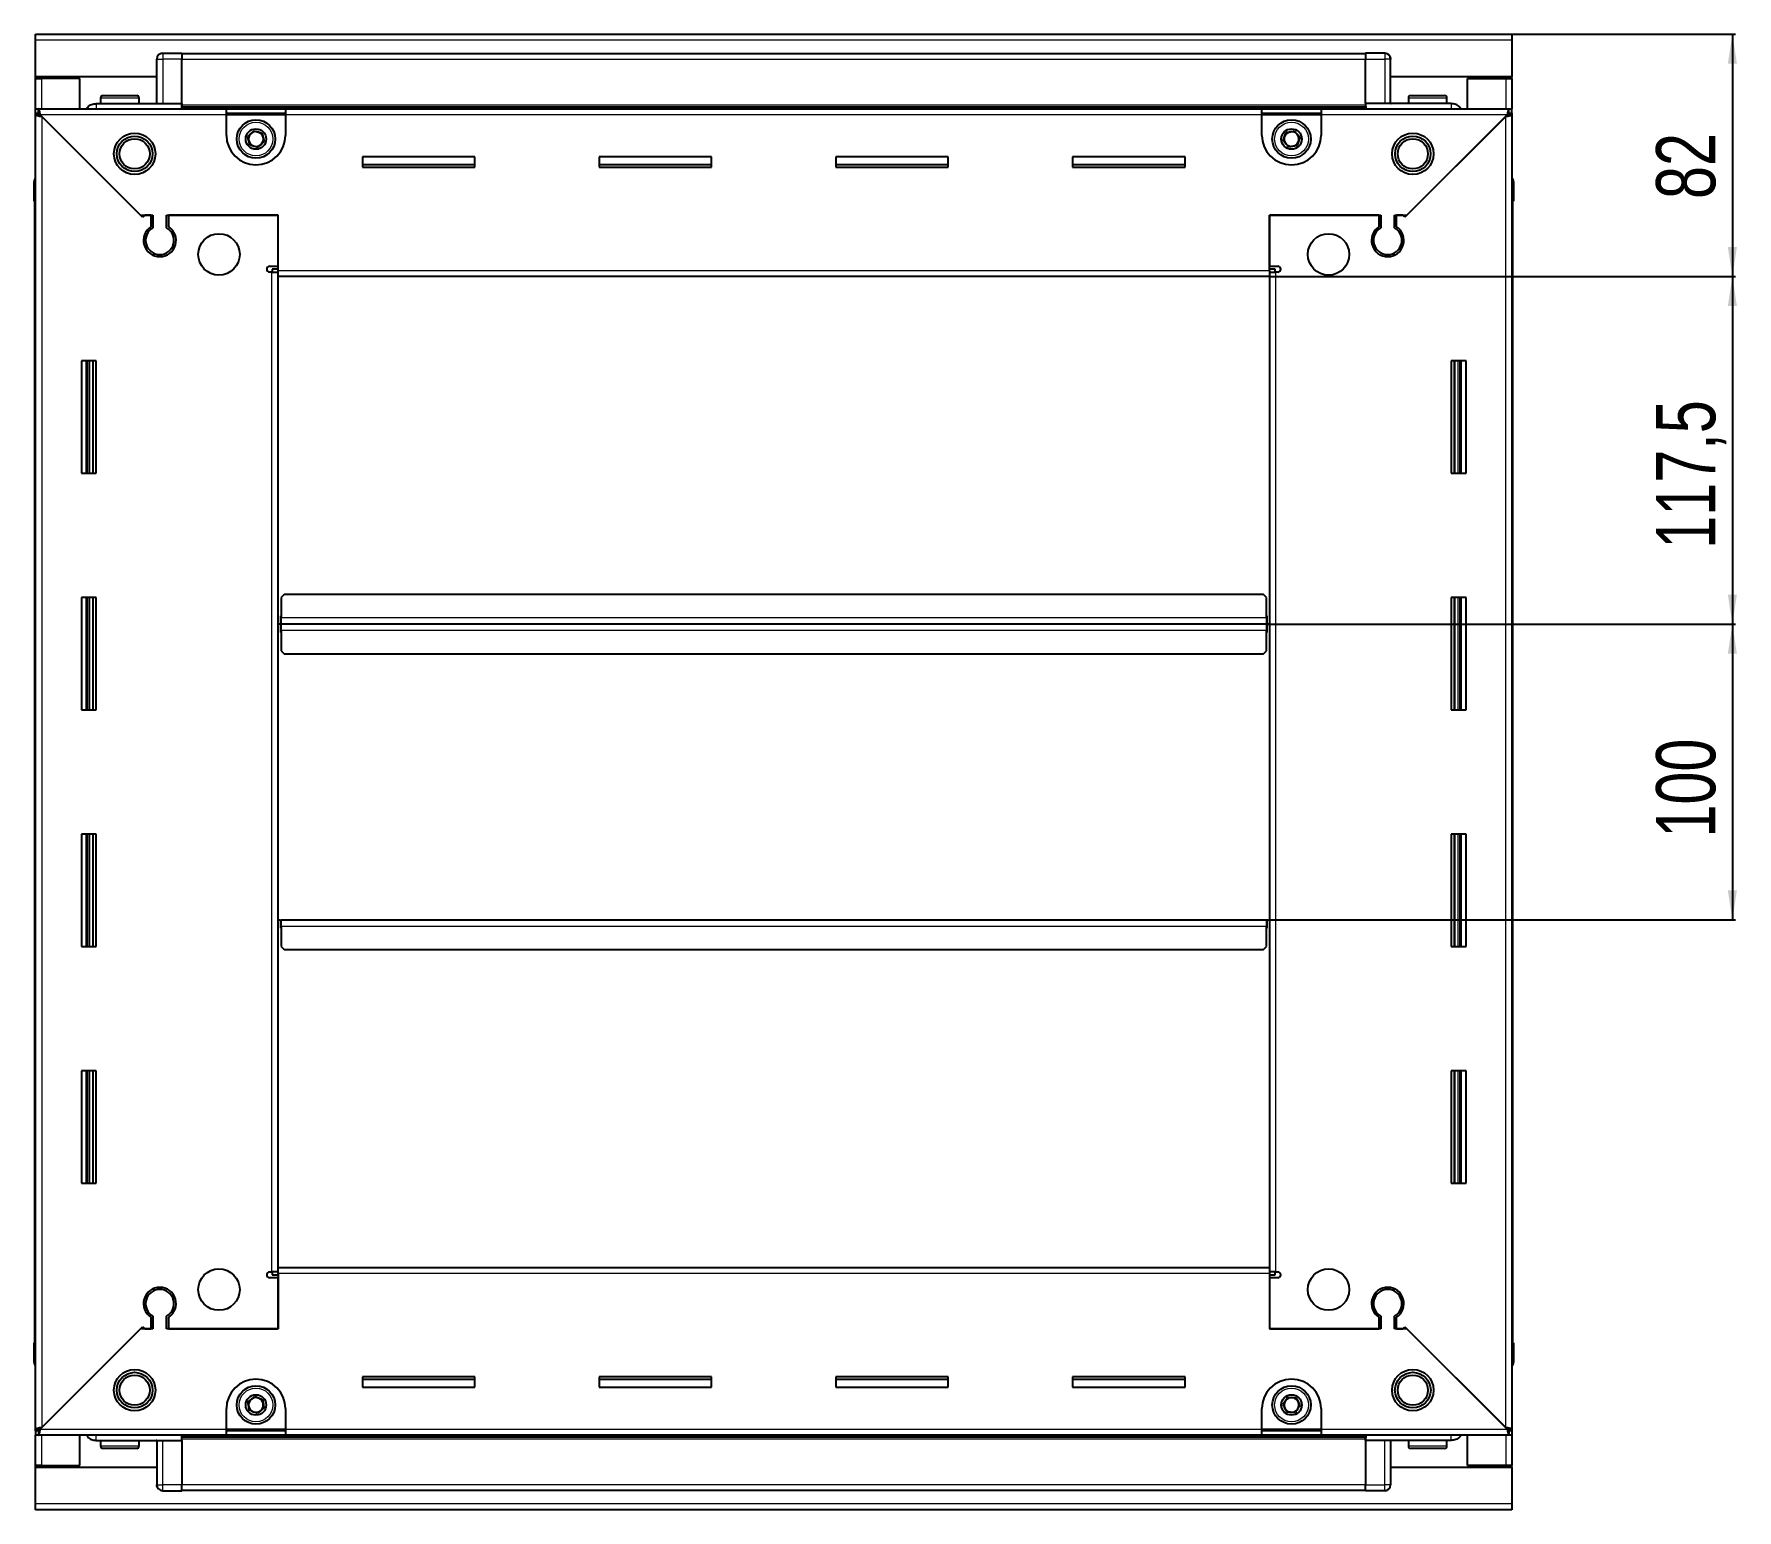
# Model space of a CAD drawing. Header units: millimetres. Extents: x 927 to 4541, y -1469 to 1535.
# Drawn here: x 3965 to 4541, y 899 to 1398 of the extents above; entities that cross this region are included whole.
import ezdxf

# ---------------------------------------------------------------- set-up
doc = ezdxf.new("R2010")
doc.units = ezdxf.units.MM
doc.layers.add('FORMAT', color=7, linetype='Continuous')
doc.styles.add('SLDTEXTSTYLE0', font='TXT', dxfattribs={"width": 0.75})
doc.dimstyles.new('SLDDIMSTYLE0', dxfattribs={"dimtxt": 20, "dimasz": 10, "dimexe": 0, "dimexo": 0.0625, "dimgap": 5, "dimtad": 2, "dimdec": 1, "dimrnd": 1e-09, "dimzin": 12, "dimdsep": 46, "dimtxsty": 'SLDTEXTSTYLE0', "dimsah": 1, "dimcen": 0.09, "dimadec": 0, "dimazin": 3, "dimtfac": 1, "dimtofl": 0, "dimtmove": 0, "dimatfit": 3, "dimfxl": 0, "dimfrac": 2, "dimtolj": 1, "dimtzin": 12, "dimarcsym": 0})

# ---------------------------------------------------------------- blocks, each defined once
blk = doc.blocks.new('_D_5')
at = {"layer": 'FORMAT'}
for p, q in [((4464.96, 1397.66), (4540.45, 1397.66)), ((4539.45, 1397.66), (4539.45, 1315.66)), ((4382.96, 1315.66), (4540.45, 1315.66))]:
    blk.add_line(p, q, dxfattribs=at)
for points in [[(4539.45, 1397.66), (4537.91, 1387.66), (4540.99, 1387.66)], [(4539.45, 1315.66), (4540.99, 1325.66), (4537.91, 1325.66)]]:
    blk.add_solid(points, dxfattribs=at)
at = {"layer": 'FORMAT', "insert": (4513.67, 1341.88), "char_height": 20, "attachment_point": 1, "rotation": 90, "style": 'SLDTEXTSTYLE0'}
blk.add_mtext('82', dxfattribs=at)
blk = doc.blocks.new('_D_6')
at = {"layer": 'FORMAT'}
for p, q in [((4382.96, 1315.66), (4540.45, 1315.66)), ((4539.45, 1315.66), (4539.45, 1198.16)), ((4381.96, 1198.16), (4540.45, 1198.16))]:
    blk.add_line(p, q, dxfattribs=at)
for points in [[(4539.45, 1315.66), (4537.91, 1305.66), (4540.99, 1305.66)], [(4539.45, 1198.16), (4540.99, 1208.16), (4537.91, 1208.16)]]:
    blk.add_solid(points, dxfattribs=at)
at = {"layer": 'FORMAT', "insert": (4513.67, 1223.66), "char_height": 20, "attachment_point": 1, "rotation": 90, "style": 'SLDTEXTSTYLE0'}
blk.add_mtext('117,5', dxfattribs=at)
blk = doc.blocks.new('_D_7')
at = {"layer": 'FORMAT'}
for p, q in [((4381.96, 1198.16), (4540.45, 1198.16)), ((4539.45, 1198.16), (4539.45, 1098.16)), ((4381.96, 1098.16), (4540.45, 1098.16))]:
    blk.add_line(p, q, dxfattribs=at)
for points in [[(4539.45, 1198.16), (4537.91, 1188.16), (4540.99, 1188.16)], [(4539.45, 1098.16), (4540.99, 1108.16), (4537.91, 1108.16)]]:
    blk.add_solid(points, dxfattribs=at)
at = {"layer": 'FORMAT', "insert": (4513.67, 1125.99), "char_height": 20, "attachment_point": 1, "rotation": 90, "style": 'SLDTEXTSTYLE0'}
blk.add_mtext('100', dxfattribs=at)

msp = doc.modelspace()

# ---------------------------------------------------------------- linework, layer by layer
at = {"color": 7, "linetype": 'Continuous', "lineweight": 25}
for p, q in [((3965.95, 1395.56), (3965.95, 1397.66)), ((3965.95, 1397.66), (4464.95, 1397.66)), ((3965.95, 1383.16), (3965.95, 1395.56)), ((4464.95, 1397.66), (4464.95, 1395.56)), ((4464.95, 1395.56), (4464.95, 1383.16)), ((4006.95, 1374.16), (4006.95, 1389.16)), ((4007.63, 1390.66), (4007.63, 1390.66)), ((4008.95, 1391.16), (4015.45, 1391.16)), ((4008.95, 1391.16), (4015.45, 1391.16)), ((4015.45, 1391.16), (4015.45, 1391.16)), ((4015.45, 1391.16), (4015.45, 1391.16)), ((4015.45, 1391.16), (4015.45, 1389.16)), ((4415.45, 1391.01), (4015.45, 1391.01)), ((4015.45, 1374.16), (4015.45, 1389.16)), ((4415.45, 1391.16), (4415.45, 1391.16)), ((4421.95, 1391.16), (4415.45, 1391.16)), ((4421.95, 1391.16), (4415.45, 1391.16)), ((4415.45, 1391.16), (4415.45, 1389.16)), ((4415.45, 1374.16), (4415.45, 1389.16)), ((4423.95, 1389.16), (4423.95, 1389.16)), ((4423.95, 1374.16), (4423.95, 1389.16)), ((4006.95, 1383.16), (3965.95, 1383.16)), ((3965.95, 1382.66), (3965.95, 1383.16)), ((3965.95, 1372.41), (3965.95, 1382.66)), ((3965.95, 1382.66), (3968.05, 1382.66)), ((3967.45, 1382.66), (3967.45, 1383.16)), ((3980.95, 1382.66), (3968.05, 1382.66)), ((3980.95, 1372.41), (3980.95, 1382.66)), ((4464.95, 1383.16), (4423.95, 1383.16)), ((4449.95, 1372.41), (4449.95, 1382.66)), ((4449.95, 1382.66), (4462.85, 1382.66)), ((4462.85, 1382.66), (4464.95, 1382.66)), ((4463.45, 1382.66), (4463.45, 1383.16)), ((4464.95, 1382.66), (4464.95, 1383.16)), ((4464.95, 1382.66), (4464.95, 1372.41)), ((3987.95, 1376.06), (3987.95, 1374.16)), ((3988.75, 1376.86), (4000.15, 1376.86)), ((4000.95, 1374.16), (4000.95, 1376.06)), ((4429.95, 1376.06), (4429.95, 1374.16)), ((4430.75, 1376.86), (4442.15, 1376.86)), ((4442.95, 1374.16), (4442.95, 1376.06)), ((3965.95, 1370.91), (3965.95, 1372.41)), ((3965.95, 1372.41), (3966.95, 1372.41)), ((3965.95, 1370.41), (3965.95, 1370.91)), ((3965.95, 1370.91), (3966.95, 1370.91)), ((3965.95, 925.91), (3965.95, 1370.41)), ((3967.45, 1370.41), (3965.95, 1370.41)), ((3966.95, 1370.91), (3966.95, 1372.41)), ((3966.95, 1372.41), (4030.45, 1372.41)), ((3967.55, 1370.31), (4001.45, 1336.41)), ((4002.15, 1335.71), (3968.05, 1369.81)), ((3986.45, 1374.16), (4015.45, 1374.16)), ((4015.38, 1372.41), (4015.45, 1374.13)), ((4015.45, 1374.16), (4015.45, 1373.66)), ((4015.45, 1373.01), (4415.45, 1373.01)), ((4030.45, 1370.31), (4030.45, 1372.41)), ((4030.45, 1372.41), (4050.45, 1372.41)), ((4030.45, 1370.91), (4050.45, 1370.91)), ((4030.45, 1363.41), (4030.45, 1370.31)), ((4050.45, 1372.41), (4380.45, 1372.41)), ((4050.45, 1372.41), (4050.45, 1370.31)), ((4050.45, 1370.31), (4050.45, 1363.41)), ((4380.45, 1370.31), (4380.45, 1372.41)), ((4380.45, 1372.41), (4400.45, 1372.41)), ((4380.45, 1370.91), (4400.45, 1370.91)), ((4380.45, 1363.41), (4380.45, 1370.31)), ((4400.45, 1372.41), (4463.95, 1372.41)), ((4400.45, 1372.41), (4400.45, 1370.31)), ((4400.45, 1370.31), (4400.45, 1363.41)), ((4415.45, 1374.16), (4415.45, 1373.66)), ((4444.45, 1374.16), (4415.45, 1374.16)), ((4415.45, 1374.13), (4415.53, 1372.41)), ((4462.85, 1369.81), (4428.75, 1335.71)), ((4429.45, 1336.41), (4463.35, 1370.31)), ((4463.45, 1370.41), (4464.95, 1370.41)), ((4463.95, 1370.91), (4463.95, 1372.41)), ((4463.95, 1372.41), (4464.95, 1372.41)), ((4463.95, 1370.91), (4464.95, 1370.91)), ((4464.95, 1370.91), (4464.95, 1372.41)), ((4464.95, 1370.91), (4464.95, 1370.41)), ((4464.95, 1370.41), (4464.95, 925.91)), ((4114.45, 1356.16), (4076.45, 1356.16)), ((4076.45, 1356.16), (4076.45, 1352.66)), ((4114.45, 1353.41), (4076.45, 1353.41)), ((4076.45, 1352.66), (4114.45, 1352.66)), ((4114.45, 1352.66), (4114.45, 1356.16)), ((4194.45, 1356.16), (4156.45, 1356.16)), ((4156.45, 1356.16), (4156.45, 1352.66)), ((4194.45, 1353.41), (4156.45, 1353.41)), ((4156.45, 1352.66), (4194.45, 1352.66)), ((4194.45, 1352.66), (4194.45, 1356.16)), ((4274.45, 1356.16), (4236.45, 1356.16)), ((4236.45, 1356.16), (4236.45, 1352.66)), ((4274.45, 1353.41), (4236.45, 1353.41)), ((4236.45, 1352.66), (4274.45, 1352.66)), ((4274.45, 1352.66), (4274.45, 1356.16)), ((4354.45, 1356.16), (4316.45, 1356.16)), ((4316.45, 1356.16), (4316.45, 1352.66)), ((4354.45, 1353.41), (4316.45, 1353.41)), ((4316.45, 1352.66), (4354.45, 1352.66)), ((4354.45, 1352.66), (4354.45, 1356.16)), ((3965.45, 1347.66), (3965.45, 1341.16)), ((3965.45, 1341.16), (3965.45, 1347.66)), ((4464.95, 1348.98), (4464.95, 1348.98)), ((4465.45, 1347.66), (4465.45, 1341.16)), ((4465.45, 1341.16), (4465.45, 1347.66)), ((3965.45, 1341.16), (3965.45, 1341.16)), ((3965.95, 1341.16), (3965.45, 1341.16)), ((3965.6, 1341.16), (3965.6, 955.16)), ((4464.95, 1341.16), (4465.45, 1341.16)), ((4465.3, 955.16), (4465.3, 1341.16)), ((4465.45, 1341.16), (4465.45, 1341.16)), ((4465.45, 1341.16), (4465.45, 1341.16)), ((4001.45, 1336.41), (4005.65, 1336.41)), ((4002.85, 1336.41), (4002.15, 1335.71)), ((4004.95, 1336.41), (4002.85, 1336.41)), ((4004.95, 1336.41), (4004.95, 1332.52)), ((4005.65, 1336.41), (4005.65, 1332.12)), ((4010.25, 1336.41), (4047.95, 1336.41)), ((4010.25, 1332.12), (4010.25, 1336.41)), ((4010.95, 1332.52), (4010.95, 1336.41)), ((4047.95, 1336.41), (4010.95, 1336.41)), ((4047.95, 1317.76), (4047.95, 1336.41)), ((4047.95, 1319.16), (4047.95, 1336.41)), ((4382.95, 1336.41), (4420.65, 1336.41)), ((4382.95, 1317.76), (4382.95, 1336.41)), ((4382.95, 1336.41), (4382.95, 1319.16)), ((4419.95, 1336.41), (4382.95, 1336.41)), ((4419.95, 1336.41), (4419.95, 1332.52)), ((4420.65, 1336.41), (4420.65, 1332.12)), ((4425.25, 1336.41), (4429.45, 1336.41)), ((4425.25, 1332.12), (4425.25, 1336.41)), ((4428.05, 1336.41), (4425.95, 1336.41)), ((4425.95, 1332.52), (4425.95, 1336.41)), ((4428.75, 1335.71), (4428.05, 1336.41)), ((4005.95, 1323.55), (4005.95, 1322.79)), ((4045.1, 1319.16), (4047.95, 1319.16)), ((4047.95, 1318.16), (4045.95, 1318.16)), ((4045.95, 1318.16), (4045.95, 1317.16)), ((4382.95, 1319.16), (4385.8, 1319.16)), ((4384.95, 1318.16), (4382.95, 1318.16)), ((4384.95, 1317.16), (4384.95, 1318.16)), ((4424.95, 1323.55), (4424.95, 1322.79)), ((4045.85, 1317.16), (4045.1, 1317.16)), ((4045.85, 1317.16), (4047.95, 1317.16)), ((4047.95, 1315.66), (4047.95, 1317.76)), ((4382.95, 1315.66), (4047.95, 1315.66)), ((4047.95, 980.66), (4047.95, 1315.66)), ((4382.95, 1317.76), (4382.95, 1315.66)), ((4382.95, 1317.16), (4385.05, 1317.16)), ((4382.95, 1315.66), (4382.95, 980.66)), ((4385.8, 1317.16), (4385.05, 1317.16)), ((3986.45, 1287.16), (3981.45, 1287.16)), ((3981.45, 1287.16), (3981.45, 1249.16)), ((3983.6, 1249.16), (3983.6, 1287.16)), ((3985.39, 1249.16), (3985.39, 1287.16)), ((3985.43, 1249.16), (3985.43, 1287.16)), ((3986.45, 1249.16), (3986.45, 1287.16)), ((4444.45, 1287.16), (4444.45, 1249.16)), ((4449.45, 1287.16), (4444.45, 1287.16)), ((4445.47, 1287.16), (4445.47, 1249.16)), ((4445.51, 1287.16), (4445.51, 1249.16)), ((4447.3, 1287.16), (4447.3, 1249.16)), ((4449.45, 1249.16), (4449.45, 1287.16)), ((3981.45, 1249.16), (3986.45, 1249.16)), ((4444.45, 1249.16), (4449.45, 1249.16)), ((3986.45, 1207.16), (3981.45, 1207.16)), ((3981.45, 1207.16), (3981.45, 1169.16)), ((3983.6, 1169.16), (3983.6, 1207.16)), ((3985.39, 1169.16), (3985.39, 1207.16)), ((3985.43, 1169.16), (3985.43, 1207.16)), ((3986.45, 1169.16), (3986.45, 1207.16)), ((4049.95, 1208.16), (4048.95, 1207.16)), ((4048.95, 1207.16), (4048.95, 1200.26)), ((4380.95, 1208.16), (4049.95, 1208.16)), ((4381.95, 1207.16), (4380.95, 1208.16)), ((4381.95, 1200.26), (4381.95, 1207.16)), ((4444.45, 1207.16), (4444.45, 1169.16)), ((4449.45, 1207.16), (4444.45, 1207.16)), ((4445.47, 1207.16), (4445.47, 1169.16)), ((4445.51, 1207.16), (4445.51, 1169.16)), ((4447.3, 1207.16), (4447.3, 1169.16)), ((4449.45, 1169.16), (4449.45, 1207.16)), ((4048.7, 1198.16), (4047.95, 1198.16)), ((4048.95, 1201.01), (4048.7, 1201.01)), ((4048.7, 1201.01), (4048.7, 1198.16)), ((4048.7, 1198.16), (4048.7, 1195.31)), ((4048.95, 1198.16), (4048.95, 1200.26)), ((4048.95, 1196.06), (4048.95, 1198.16)), ((4381.95, 1198.16), (4048.95, 1198.16)), ((4382.2, 1201.01), (4381.95, 1201.01)), ((4381.95, 1200.26), (4381.95, 1198.16)), ((4381.95, 1198.16), (4381.95, 1196.06)), ((4382.2, 1198.16), (4382.2, 1201.01)), ((4382.2, 1195.31), (4382.2, 1198.16)), ((4382.95, 1198.16), (4382.2, 1198.16)), ((4048.7, 1195.31), (4048.95, 1195.31)), ((4048.95, 1196.06), (4048.95, 1189.16)), ((4381.95, 1189.16), (4381.95, 1196.06)), ((4381.95, 1195.31), (4382.2, 1195.31)), ((4048.95, 1189.16), (4049.95, 1188.16)), ((4049.95, 1188.16), (4380.95, 1188.16)), ((4380.95, 1188.16), (4381.95, 1189.16)), ((3981.45, 1169.16), (3986.45, 1169.16)), ((4444.45, 1169.16), (4449.45, 1169.16)), ((3986.45, 1127.16), (3981.45, 1127.16)), ((3981.45, 1127.16), (3981.45, 1089.16)), ((3983.6, 1089.16), (3983.6, 1127.16)), ((3985.39, 1089.16), (3985.39, 1127.16)), ((3985.43, 1089.16), (3985.43, 1127.16)), ((3986.45, 1089.16), (3986.45, 1127.16)), ((4444.45, 1127.16), (4444.45, 1089.16)), ((4449.45, 1127.16), (4444.45, 1127.16)), ((4445.47, 1127.16), (4445.47, 1089.16)), ((4445.51, 1127.16), (4445.51, 1089.16)), ((4447.3, 1127.16), (4447.3, 1089.16)), ((4449.45, 1089.16), (4449.45, 1127.16)), ((4047.95, 1098.16), (4048.7, 1098.16)), ((4048.7, 1098.16), (4048.7, 1095.31)), ((4048.7, 1095.31), (4048.95, 1095.31)), ((4048.95, 1096.06), (4048.95, 1098.16)), ((4048.95, 1098.16), (4381.95, 1098.16)), ((4048.95, 1096.06), (4048.95, 1089.16)), ((4381.95, 1098.16), (4381.95, 1096.06)), ((4381.95, 1089.16), (4381.95, 1096.06)), ((4381.95, 1095.31), (4382.2, 1095.31)), ((4382.2, 1095.31), (4382.2, 1098.16)), ((4382.2, 1098.16), (4382.95, 1098.16)), ((3981.45, 1089.16), (3986.45, 1089.16)), ((4048.95, 1089.16), (4049.95, 1088.16)), ((4049.95, 1088.16), (4380.95, 1088.16)), ((4380.95, 1088.16), (4381.95, 1089.16)), ((4444.45, 1089.16), (4449.45, 1089.16)), ((3986.45, 1047.16), (3981.45, 1047.16)), ((3981.45, 1047.16), (3981.45, 1009.16)), ((3983.6, 1009.16), (3983.6, 1047.16)), ((3985.39, 1009.16), (3985.39, 1047.16)), ((3985.43, 1009.16), (3985.43, 1047.16)), ((3986.45, 1009.16), (3986.45, 1047.16)), ((4444.45, 1047.16), (4444.45, 1009.16)), ((4449.45, 1047.16), (4444.45, 1047.16)), ((4445.47, 1047.16), (4445.47, 1009.16)), ((4445.51, 1047.16), (4445.51, 1009.16)), ((4447.3, 1047.16), (4447.3, 1009.16)), ((4449.45, 1009.16), (4449.45, 1047.16)), ((3981.45, 1009.16), (3986.45, 1009.16)), ((4444.45, 1009.16), (4449.45, 1009.16)), ((4045.1, 979.16), (4045.85, 979.16)), ((4047.95, 979.16), (4045.85, 979.16)), ((4045.95, 979.16), (4045.95, 978.16)), ((4047.95, 978.56), (4047.95, 980.66)), ((4047.95, 980.66), (4382.95, 980.66)), ((4047.95, 978.56), (4047.95, 959.91)), ((4382.95, 980.66), (4382.95, 978.56)), ((4385.05, 979.16), (4382.95, 979.16)), ((4382.95, 978.56), (4382.95, 959.91)), ((4384.95, 978.16), (4384.95, 979.16)), ((4385.05, 979.16), (4385.8, 979.16)), ((4005.95, 973.53), (4005.95, 972.77)), ((4047.95, 977.16), (4045.1, 977.16)), ((4045.95, 978.16), (4047.95, 978.16)), ((4047.95, 959.91), (4047.95, 977.16)), ((4382.95, 978.16), (4384.95, 978.16)), ((4382.95, 977.16), (4382.95, 959.91)), ((4385.8, 977.16), (4382.95, 977.16)), ((4424.95, 973.53), (4424.95, 972.77)), ((4004.95, 963.8), (4004.95, 959.91)), ((4005.65, 964.2), (4005.65, 959.91)), ((4010.25, 959.91), (4010.25, 964.2)), ((4010.95, 959.91), (4010.95, 963.8)), ((4419.95, 963.8), (4419.95, 959.91)), ((4420.65, 964.2), (4420.65, 959.91)), ((4425.25, 959.91), (4425.25, 964.2)), ((4425.95, 959.91), (4425.95, 963.8)), ((4001.45, 959.91), (3967.55, 926.01)), ((3968.05, 926.51), (4002.15, 960.61)), ((4005.65, 959.91), (4001.45, 959.91)), ((4002.15, 960.61), (4002.85, 959.91)), ((4002.85, 959.91), (4004.95, 959.91)), ((4047.95, 959.91), (4010.25, 959.91)), ((4010.95, 959.91), (4047.95, 959.91)), ((4420.65, 959.91), (4382.95, 959.91)), ((4382.95, 959.91), (4419.95, 959.91)), ((4429.45, 959.91), (4425.25, 959.91)), ((4425.95, 959.91), (4428.05, 959.91)), ((4428.05, 959.91), (4428.75, 960.61)), ((4428.75, 960.61), (4462.85, 926.51)), ((4463.35, 926.01), (4429.45, 959.91)), ((3965.45, 948.66), (3965.45, 955.16)), ((3965.45, 955.16), (3965.45, 955.16)), ((3965.45, 955.16), (3965.45, 955.16)), ((3965.45, 955.16), (3965.45, 948.66)), ((3965.95, 955.16), (3965.45, 955.16)), ((4464.95, 955.16), (4465.45, 955.16)), ((4465.45, 955.16), (4465.45, 955.16)), ((4465.45, 948.66), (4465.45, 955.16)), ((4465.45, 955.16), (4465.45, 948.66)), ((3965.95, 947.34), (3965.95, 947.34)), ((4114.45, 943.66), (4076.45, 943.66)), ((4076.45, 943.66), (4076.45, 940.16)), ((4076.45, 942.91), (4114.45, 942.91)), ((4076.45, 940.16), (4114.45, 940.16)), ((4114.45, 940.16), (4114.45, 943.66)), ((4194.45, 943.66), (4156.45, 943.66)), ((4156.45, 943.66), (4156.45, 940.16)), ((4156.45, 942.91), (4194.45, 942.91)), ((4156.45, 940.16), (4194.45, 940.16)), ((4194.45, 940.16), (4194.45, 943.66)), ((4274.45, 943.66), (4236.45, 943.66)), ((4236.45, 943.66), (4236.45, 940.16)), ((4236.45, 942.91), (4274.45, 942.91)), ((4236.45, 940.16), (4274.45, 940.16)), ((4274.45, 940.16), (4274.45, 943.66)), ((4354.45, 943.66), (4316.45, 943.66)), ((4316.45, 943.66), (4316.45, 940.16)), ((4316.45, 942.91), (4354.45, 942.91)), ((4316.45, 940.16), (4354.45, 940.16)), ((4354.45, 940.16), (4354.45, 943.66)), ((4030.45, 926.01), (4030.45, 932.91)), ((4050.45, 932.91), (4050.45, 926.01)), ((4380.45, 926.01), (4380.45, 932.91)), ((4400.45, 932.91), (4400.45, 926.01)), ((3965.95, 925.41), (3965.95, 925.91)), ((3967.45, 925.91), (3965.95, 925.91)), ((3965.95, 925.41), (3965.95, 923.91)), ((3966.95, 925.41), (3965.95, 925.41)), ((3965.95, 913.66), (3965.95, 923.91)), ((3966.95, 923.91), (3965.95, 923.91)), ((3966.95, 925.41), (3966.95, 923.91)), ((4030.45, 923.91), (3966.95, 923.91)), ((3980.95, 913.66), (3980.95, 923.91)), ((3986.45, 922.16), (4015.45, 922.16)), ((3987.95, 922.16), (3987.95, 920.26)), ((4000.95, 920.26), (4000.95, 922.16)), ((4006.95, 922.16), (4006.95, 907.16)), ((4015.45, 922.19), (4015.38, 923.91)), ((4415.45, 923.31), (4015.45, 923.31)), ((4015.45, 922.16), (4015.45, 922.66)), ((4015.45, 922.16), (4015.45, 907.16)), ((4030.45, 923.91), (4030.45, 926.01)), ((4050.45, 925.41), (4030.45, 925.41)), ((4050.45, 923.91), (4030.45, 923.91)), ((4050.45, 926.01), (4050.45, 923.91)), ((4380.45, 923.91), (4050.45, 923.91)), ((4380.45, 923.91), (4380.45, 926.01)), ((4400.45, 925.41), (4380.45, 925.41)), ((4400.45, 923.91), (4380.45, 923.91)), ((4400.45, 926.01), (4400.45, 923.91)), ((4463.95, 923.91), (4400.45, 923.91)), ((4415.53, 923.91), (4415.45, 922.19)), ((4415.45, 922.16), (4415.45, 922.66)), ((4444.45, 922.16), (4415.45, 922.16)), ((4415.45, 922.16), (4415.45, 907.16)), ((4423.95, 922.16), (4423.95, 907.16)), ((4429.95, 922.16), (4429.95, 920.26)), ((4442.95, 920.26), (4442.95, 922.16)), ((4449.95, 913.66), (4449.95, 923.91)), ((4463.45, 925.91), (4464.95, 925.91)), ((4463.95, 925.41), (4463.95, 923.91)), ((4464.95, 925.41), (4463.95, 925.41)), ((4464.95, 923.91), (4463.95, 923.91)), ((4464.95, 925.91), (4464.95, 925.41)), ((4464.95, 925.41), (4464.95, 923.91)), ((4464.95, 923.91), (4464.95, 913.66)), ((3992.53, 919.46), (3988.75, 919.46)), ((4000.15, 919.46), (3992.53, 919.46)), ((4437.74, 919.46), (4430.75, 919.46)), ((4442.15, 919.46), (4437.74, 919.46)), ((3968.05, 913.66), (3965.95, 913.66)), ((3965.95, 913.16), (3965.95, 913.66)), ((3965.95, 900.76), (3965.95, 913.16)), ((3965.95, 913.16), (4006.95, 913.16)), ((3967.45, 913.16), (3967.45, 913.66)), ((3968.05, 913.66), (3980.95, 913.66)), ((4423.95, 913.16), (4464.95, 913.16)), ((4462.85, 913.66), (4449.95, 913.66)), ((4464.95, 913.66), (4462.85, 913.66)), ((4463.45, 913.16), (4463.45, 913.66)), ((4464.95, 913.16), (4464.95, 913.66)), ((4464.95, 913.16), (4464.95, 900.76)), ((4006.95, 907.16), (4006.95, 907.16)), ((4008.95, 905.16), (4015.45, 905.16)), ((4008.95, 905.16), (4015.45, 905.16)), ((4015.45, 905.16), (4015.45, 907.16)), ((4015.45, 905.31), (4415.45, 905.31)), ((4015.45, 905.16), (4015.45, 905.16)), ((4415.45, 905.16), (4415.45, 907.16)), ((4421.95, 905.16), (4415.45, 905.16)), ((4415.45, 905.16), (4415.45, 905.16)), ((4415.45, 905.16), (4415.45, 905.16)), ((4421.95, 905.16), (4415.45, 905.16)), ((4423.27, 905.66), (4423.28, 905.66)), ((3965.95, 898.66), (3965.95, 900.76)), ((4464.95, 898.66), (3965.95, 898.66)), ((4464.95, 900.76), (4464.95, 898.66))]:
    msp.add_line(p, q, dxfattribs=at)
at = {"color": 8, "linetype": 'Continuous', "lineweight": 18}
for p, q in [((4464.95, 1395.56), (3965.95, 1395.56)), ((4006.95, 1389.16), (4008.95, 1389.16)), ((4008.95, 1391.16), (4008.95, 1389.16)), ((4008.95, 1389.16), (4008.95, 1374.16)), ((4015.45, 1389.16), (4008.95, 1389.16)), ((4415.45, 1389.01), (4015.45, 1389.01)), ((4415.45, 1389.16), (4421.95, 1389.16)), ((4421.95, 1391.16), (4421.95, 1389.16)), ((4421.95, 1389.16), (4421.95, 1374.16)), ((4423.95, 1389.16), (4421.95, 1389.16)), ((3968.05, 1382.66), (3968.05, 1383.16)), ((3968.05, 1372.41), (3968.05, 1382.66)), ((4462.85, 1383.16), (4462.85, 1382.66)), ((4462.85, 1382.66), (4462.85, 1372.41)), ((3987.95, 1376.06), (4000.95, 1376.06)), ((4429.95, 1376.06), (4442.95, 1376.06)), ((4030.45, 1370.31), (3967.55, 1370.31)), ((3968.05, 1369.81), (3968.05, 926.51)), ((4415.45, 1373.66), (4015.45, 1373.66)), ((4415.45, 1372.42), (4015.45, 1372.42)), ((4030.45, 1370.31), (4050.45, 1370.31)), ((4380.45, 1370.31), (4050.45, 1370.31)), ((4380.45, 1370.31), (4400.45, 1370.31)), ((4463.35, 1370.31), (4400.45, 1370.31)), ((4462.85, 926.51), (4462.85, 1369.81)), ((3965.95, 1347.66), (3965.45, 1347.66)), ((4464.95, 1347.66), (4465.45, 1347.66)), ((4045.85, 979.16), (4045.85, 1317.16)), ((4047.95, 1317.76), (4382.95, 1317.76)), ((4385.05, 1317.16), (4385.05, 979.16)), ((3982.95, 1287.16), (3982.95, 1249.16)), ((3984.19, 1287.16), (3984.19, 1249.16)), ((4446.72, 1249.16), (4446.72, 1287.16)), ((4447.95, 1249.16), (4447.95, 1287.16)), ((3982.95, 1207.16), (3982.95, 1169.16)), ((3984.19, 1207.16), (3984.19, 1169.16)), ((4446.72, 1169.16), (4446.72, 1207.16)), ((4447.95, 1169.16), (4447.95, 1207.16)), ((4381.95, 1200.26), (4048.95, 1200.26)), ((4048.95, 1196.06), (4381.95, 1196.06)), ((3982.95, 1127.16), (3982.95, 1089.16)), ((3984.19, 1127.16), (3984.19, 1089.16)), ((4446.72, 1089.16), (4446.72, 1127.16)), ((4447.95, 1089.16), (4447.95, 1127.16)), ((4048.95, 1096.06), (4381.95, 1096.06)), ((3982.95, 1047.16), (3982.95, 1009.16)), ((3984.19, 1047.16), (3984.19, 1009.16)), ((4446.72, 1009.16), (4446.72, 1047.16)), ((4447.95, 1009.16), (4447.95, 1047.16)), ((4382.95, 978.56), (4047.95, 978.56)), ((3965.95, 948.66), (3965.45, 948.66)), ((4464.95, 948.66), (4465.45, 948.66)), ((3967.55, 926.01), (4030.45, 926.01)), ((3968.05, 913.66), (3968.05, 923.91)), ((4008.95, 907.16), (4008.95, 922.16)), ((4015.45, 923.89), (4415.45, 923.89)), ((4015.45, 922.66), (4415.45, 922.66)), ((4050.45, 926.01), (4030.45, 926.01)), ((4050.45, 926.01), (4380.45, 926.01)), ((4400.45, 926.01), (4380.45, 926.01)), ((4400.45, 926.01), (4463.35, 926.01)), ((4421.95, 907.16), (4421.95, 922.16)), ((4462.85, 923.91), (4462.85, 913.66)), ((3992.26, 920.26), (3987.95, 920.26)), ((4000.95, 920.26), (3992.26, 920.26)), ((4437.93, 920.26), (4429.95, 920.26)), ((4442.95, 920.26), (4437.93, 920.26)), ((3968.05, 913.16), (3968.05, 913.66)), ((4462.85, 913.66), (4462.85, 913.16)), ((4006.95, 907.16), (4008.95, 907.16)), ((4015.45, 907.16), (4008.95, 907.16)), ((4008.95, 905.16), (4008.95, 907.16)), ((4015.45, 907.31), (4415.45, 907.31)), ((4415.45, 907.16), (4421.95, 907.16)), ((4423.95, 907.16), (4421.95, 907.16)), ((4421.95, 905.16), (4421.95, 907.16)), ((4464.95, 900.76), (3965.95, 900.76))]:
    msp.add_line(p, q, dxfattribs=at)
at = {"color": 7, "linetype": 'Continuous', "lineweight": 25, "flags": 128}
for points in [[(4423.81, 1389.91), (4423.91, 1389.55), (4423.95, 1389.16)], [(4007.1, 906.41), (4006.99, 906.77), (4006.95, 907.16)]]:
    msp.add_lwpolyline(points, dxfattribs=at)
at = {"color": 7, "linetype": 'Continuous', "lineweight": 25}
for centre, radius in [((3999.45, 1357.16), 7), ((4040.45, 1362.16), 6.5), ((4040.45, 1362.16), 3.46), ((4390.45, 1362.16), 6.5), ((4390.45, 1362.16), 3.46), ((4431.45, 1357.16), 7), ((3999.45, 1357.16), 6.02), ((3999.45, 1357.16), 5.1), ((4431.45, 1357.16), 6.02), ((4431.45, 1357.16), 5.1), ((4027.95, 1323.16), 7), ((4402.95, 1323.16), 7), ((4027.95, 973.16), 7), ((4402.95, 973.16), 7), ((3999.45, 939.16), 7), ((3999.45, 939.16), 6.03), ((3999.45, 939.16), 5.1), ((4431.45, 939.16), 7), ((4431.45, 939.16), 6.03), ((4431.45, 939.16), 5.1), ((4040.45, 934.16), 6.5), ((4390.45, 934.16), 6.5), ((4040.45, 934.16), 3.46), ((4390.45, 934.16), 3.46)]:
    msp.add_circle(centre, radius, dxfattribs=at)
at = {"color": 8, "linetype": 'Continuous', "lineweight": 18}
for centre in [(4040.45, 1362.16), (4390.45, 1362.16), (4040.45, 934.16), (4390.45, 934.16)]:
    msp.add_circle(centre, 5.7, dxfattribs=at)
at = {"color": 7, "linetype": 'Continuous', "lineweight": 25}
for centre, radius, start, end in [((4008.95, 1389.16), 2, 90, 180), ((4008.95, 1389.16), 2, 123.94202, 131.40962), ((4008.95, 1389.16), 2, 90, 108.58003), ((4421.95, 1389.16), 2, 0, 90), ((3988.75, 1376.06), 0.8, 90, 180), ((4000.15, 1376.06), 0.8, 0, 90), ((4430.75, 1376.06), 0.8, 90, 180), ((4442.15, 1376.06), 0.8, 0, 90), ((4006.75, 1374.36), 0.2, 270, 0), ((4424.15, 1374.36), 0.2, 180, 270), ((4040.45, 1362.16), 2.5, 74.01559, 134.01559), ((4040.45, 1362.16), 2.5, 14.01559, 74.01559), ((4390.45, 1362.16), 2.5, 100.11158, 160.11158), ((4390.45, 1362.16), 2.5, 40.11158, 100.11158), ((4040.45, 1363.41), 10, 180, 270), ((4040.45, 1362.16), 2.5, 134.01559, 194.01559), ((4040.45, 1362.16), 2.5, 194.01559, 254.01559), ((4040.45, 1362.16), 2.5, 254.01559, 314.01559), ((4040.45, 1363.41), 10, 270, 0), ((4040.45, 1362.16), 2.5, 314.01559, 14.01559), ((4390.45, 1363.41), 10, 180, 270), ((4390.45, 1362.16), 2.5, 160.11158, 220.11158), ((4390.45, 1362.16), 2.5, 220.11158, 280.11158), ((4390.45, 1363.41), 10, 270, 0), ((4390.45, 1362.16), 2.5, 280.11158, 340.11158), ((4390.45, 1362.16), 2.5, 340.11158, 40.11158), ((3967.45, 1347.66), 2, 138.59038, 180), ((4463.45, 1347.66), 2, 33.78451, 41.40962), ((4463.45, 1347.66), 2, 0, 41.39416), ((4463.45, 1347.66), 2, 360, 19.56674), ((4007.95, 1327.91), 5.5, 123.05573, 56.94427), ((4007.95, 1327.91), 4.8, 118.63099, 61.36901), ((4422.95, 1327.91), 5.5, 123.05573, 56.94427), ((4422.95, 1327.91), 4.8, 118.63099, 61.36901), ((4045.1, 1318.16), 1, 90, 270), ((4385.8, 1318.16), 1, 270, 90), ((4045.1, 978.16), 1, 90, 270), ((4385.8, 978.16), 1, 270, 90), ((4007.95, 968.41), 5.5, 303.05573, 236.94427), ((4007.95, 968.41), 4.8, 298.63099, 241.36901), ((4422.95, 968.41), 5.5, 303.05573, 236.94427), ((4422.95, 968.41), 4.8, 298.63099, 241.36901), ((3967.45, 948.66), 2, 180, 199.56674), ((3967.45, 948.66), 2, 180, 221.39416), ((3967.45, 948.66), 2, 213.78451, 221.40962), ((4463.45, 948.66), 2, 318.57492, 360), ((4463.45, 948.66), 2, 318.59038, 0), ((4040.45, 932.91), 10, 90, 180), ((4040.45, 932.91), 10, 0, 90), ((4390.45, 932.91), 10, 90, 180), ((4390.45, 932.91), 10, 0, 90), ((4040.45, 934.16), 2.5, 127.47401, 187.47401), ((4040.45, 934.16), 2.5, 187.47401, 247.47401), ((4040.45, 934.16), 2.5, 67.47401, 127.47401), ((4040.45, 934.16), 2.5, 7.47401, 67.47401), ((4040.45, 934.16), 2.5, 307.47401, 7.47401), ((4390.45, 934.16), 2.5, 147.04236, 207.04236), ((4390.45, 934.16), 2.5, 207.04236, 267.04236), ((4390.45, 934.16), 2.5, 87.04236, 147.04236), ((4390.45, 934.16), 2.5, 267.04236, 327.04236), ((4390.45, 934.16), 2.5, 27.04236, 87.04236), ((4390.45, 934.16), 2.5, 327.04236, 27.04236), ((4040.45, 934.16), 2.5, 247.47401, 307.47401), ((4006.75, 921.96), 0.2, 0, 90), ((4424.15, 921.96), 0.2, 90, 180), ((3988.75, 920.26), 0.8, 180, 270), ((4000.15, 920.26), 0.8, 270, 360), ((4430.75, 920.26), 0.8, 180, 270), ((4442.15, 920.26), 0.8, 270, 360), ((4008.95, 907.16), 2, 180, 270), ((4421.95, 907.16), 2, 270, 0), ((4421.95, 907.16), 2, 270, 288.58003), ((4421.95, 907.16), 2, 303.94202, 311.40962)]:
    msp.add_arc(centre, radius, start, end, dxfattribs=at)
for points, knots in [([(3965.95, 1370.41), (3965.98, 1370.36), (3966.03, 1370.27), (3966.42, 1370.14), (3966.98, 1370.01), (3967.56, 1369.9), (3967.93, 1369.83), (3968.05, 1369.81)], [0, 0, 0, 0, 0.230255, 0.448522, 0.666786, 0.88505, 1, 1, 1, 1]), ([(3967.55, 1370.31), (3967.51, 1370.56), (3967.42, 1371.06), (3967.28, 1371.7), (3967.15, 1372.16), (3967.04, 1372.38), (3966.98, 1372.4), (3966.95, 1372.41)], [0, 0, 0, 0, 0.230255, 0.448522, 0.666786, 0.88505, 1, 1, 1, 1]), ([(3983.24, 1372.41), (3983.36, 1372.61), (3983.74, 1373.26), (3984.9, 1373.97), (3985.93, 1374.09), (3986.45, 1374.16)], [0, 0, 0, 0, 0.18225, 0.591125, 1, 1, 1, 1]), ([(4015.45, 1374.16), (4015.45, 1374.12), (4015.45, 1374.05), (4015.45, 1373.43), (4015.45, 1372.85), (4015.45, 1372.45), (4015.45, 1372.42)], [0, 0, 0, 0, 0.324279, 0.648558, 0.972836, 1, 1, 1, 1]), ([(4415.45, 1374.16), (4415.45, 1374.12), (4415.45, 1374.05), (4415.45, 1373.43), (4415.45, 1372.85), (4415.45, 1372.45), (4415.45, 1372.42)], [0, 0, 0, 0, 0.324279, 0.648558, 0.972836, 1, 1, 1, 1]), ([(4447.67, 1372.41), (4447.55, 1372.61), (4447.16, 1373.26), (4446.01, 1373.97), (4444.97, 1374.09), (4444.45, 1374.16)], [0, 0, 0, 0, 0.18225, 0.591125, 1, 1, 1, 1]), ([(4462.85, 1369.81), (4463.11, 1369.85), (4463.6, 1369.94), (4464.24, 1370.08), (4464.71, 1370.21), (4464.93, 1370.32), (4464.95, 1370.39), (4464.95, 1370.41)], [0, 0, 0, 0, 0.2302553, 0.4485219, 0.6667858, 0.8850496, 1, 1, 1, 1]), ([(4463.95, 1372.41), (4463.91, 1372.38), (4463.82, 1372.33), (4463.68, 1371.94), (4463.55, 1371.38), (4463.44, 1370.8), (4463.38, 1370.43), (4463.35, 1370.31)], [0, 0, 0, 0, 0.230255, 0.448522, 0.666786, 0.88505, 1, 1, 1, 1]), ([(4037.68, 1362.95), (4038.05, 1363.31), (4038.74, 1363.98), (4039.43, 1364.65), (4039.75, 1364.96)], [0, 0, 0, 0, 0.5346859, 1, 1, 1, 1]), ([(4039.75, 1364.96), (4040.25, 1364.82), (4041.18, 1364.55), (4042.1, 1364.29), (4042.53, 1364.16)], [0, 0, 0, 0, 0.534686, 1, 1, 1, 1]), ([(4042.53, 1364.16), (4042.56, 1364.04), (4042.7, 1363.46), (4042.94, 1362.5), (4043.14, 1361.7), (4043.23, 1361.36)], [0, 0, 0, 0, 0.133125, 0.637099, 1, 1, 1, 1]), ([(4387.61, 1361.65), (4387.65, 1361.77), (4387.86, 1362.33), (4388.2, 1363.27), (4388.48, 1364.04), (4388.59, 1364.37)], [0, 0, 0, 0, 0.133125, 0.637099, 1, 1, 1, 1]), ([(4388.59, 1364.37), (4389.1, 1364.46), (4390.05, 1364.63), (4390.99, 1364.79), (4391.43, 1364.87)], [0, 0, 0, 0, 0.534686, 1, 1, 1, 1]), ([(4391.43, 1364.87), (4391.77, 1364.48), (4392.39, 1363.74), (4393.01, 1363.01), (4393.29, 1362.67)], [0, 0, 0, 0, 0.534686, 1, 1, 1, 1]), ([(4038.38, 1360.15), (4038.29, 1360.49), (4038.09, 1361.29), (4037.85, 1362.25), (4037.71, 1362.83), (4037.68, 1362.95)], [0, 0, 0, 0, 0.362901, 0.866875, 1, 1, 1, 1]), ([(4041.15, 1359.36), (4040.66, 1359.5), (4039.73, 1359.77), (4038.81, 1360.03), (4038.38, 1360.15)], [0, 0, 0, 0, 0.534686, 1, 1, 1, 1]), ([(4043.23, 1361.36), (4042.86, 1361.01), (4042.16, 1360.34), (4041.47, 1359.67), (4041.15, 1359.36)], [0, 0, 0, 0, 0.534686, 1, 1, 1, 1]), ([(4389.47, 1359.44), (4389.14, 1359.84), (4388.52, 1360.58), (4387.9, 1361.31), (4387.61, 1361.65)], [0, 0, 0, 0, 0.534686, 1, 1, 1, 1]), ([(4392.31, 1359.95), (4391.8, 1359.86), (4390.85, 1359.69), (4389.91, 1359.52), (4389.47, 1359.44)], [0, 0, 0, 0, 0.534686, 1, 1, 1, 1]), ([(4393.29, 1362.67), (4393.18, 1362.34), (4392.9, 1361.57), (4392.56, 1360.63), (4392.35, 1360.07), (4392.31, 1359.95)], [0, 0, 0, 0, 0.3629006, 0.8668753, 1, 1, 1, 1]), ([(4037.79, 935.26), (4037.88, 935.34), (4038.36, 935.7), (4039.15, 936.31), (4039.8, 936.81), (4040.08, 937.02)], [0, 0, 0, 0, 0.133125, 0.637099, 1, 1, 1, 1]), ([(4038.16, 932.4), (4038.09, 932.91), (4037.97, 933.87), (4037.84, 934.82), (4037.79, 935.26)], [0, 0, 0, 0, 0.534686, 1, 1, 1, 1]), ([(4040.83, 931.3), (4040.35, 931.49), (4039.46, 931.86), (4038.57, 932.23), (4038.16, 932.4)], [0, 0, 0, 0, 0.5346859, 1, 1, 1, 1]), ([(4040.08, 937.02), (4040.55, 936.82), (4041.44, 936.45), (4042.33, 936.09), (4042.74, 935.91)], [0, 0, 0, 0, 0.534686, 1, 1, 1, 1]), ([(4043.12, 933.05), (4042.85, 932.84), (4042.19, 932.34), (4041.4, 931.74), (4040.93, 931.37), (4040.83, 931.3)], [0, 0, 0, 0, 0.362901, 0.866875, 1, 1, 1, 1]), ([(4042.74, 935.91), (4042.81, 935.4), (4042.94, 934.45), (4043.06, 933.5), (4043.12, 933.05)], [0, 0, 0, 0, 0.534686, 1, 1, 1, 1]), ([(4387.57, 934.31), (4387.85, 934.74), (4388.37, 935.55), (4388.9, 936.36), (4389.14, 936.73)], [0, 0, 0, 0, 0.534686, 1, 1, 1, 1]), ([(4388.88, 931.74), (4388.65, 932.2), (4388.21, 933.05), (4387.77, 933.91), (4387.57, 934.31)], [0, 0, 0, 0, 0.534686, 1, 1, 1, 1]), ([(4389.14, 936.73), (4389.26, 936.72), (4389.86, 936.69), (4390.86, 936.64), (4391.68, 936.6), (4392.02, 936.58)], [0, 0, 0, 0, 0.133125, 0.637099, 1, 1, 1, 1]), ([(4393.34, 934.01), (4393.05, 933.58), (4392.53, 932.77), (4392.01, 931.96), (4391.76, 931.59)], [0, 0, 0, 0, 0.534686, 1, 1, 1, 1]), ([(4392.02, 936.58), (4392.26, 936.12), (4392.7, 935.26), (4393.13, 934.41), (4393.34, 934.01)], [0, 0, 0, 0, 0.5346859, 1, 1, 1, 1]), ([(4391.76, 931.59), (4391.42, 931.61), (4390.6, 931.65), (4389.6, 931.7), (4389.01, 931.73), (4388.88, 931.74)], [0, 0, 0, 0, 0.362901, 0.866875, 1, 1, 1, 1]), ([(3968.05, 926.51), (3967.8, 926.46), (3967.31, 926.37), (3966.66, 926.24), (3966.2, 926.11), (3965.98, 926), (3965.96, 925.93), (3965.95, 925.91)], [0, 0, 0, 0, 0.230255, 0.448522, 0.666786, 0.88505, 1, 1, 1, 1]), ([(3966.95, 923.91), (3967, 923.94), (3967.09, 923.99), (3967.22, 924.38), (3967.35, 924.94), (3967.46, 925.52), (3967.53, 925.88), (3967.55, 926.01)], [0, 0, 0, 0, 0.230255, 0.448522, 0.666786, 0.88505, 1, 1, 1, 1]), ([(3983.24, 923.91), (3983.36, 923.71), (3983.74, 923.06), (3984.9, 922.35), (3985.93, 922.22), (3986.45, 922.16)], [0, 0, 0, 0, 0.18225, 0.591125, 1, 1, 1, 1]), ([(4015.45, 922.16), (4015.45, 922.2), (4015.45, 922.27), (4015.45, 922.89), (4015.45, 923.45), (4015.45, 923.82), (4015.45, 923.83)], [0, 0, 0, 0, 0.3302672, 0.6605344, 0.9908016, 1, 1, 1, 1]), ([(4415.45, 922.16), (4415.45, 922.2), (4415.45, 922.27), (4415.45, 922.89), (4415.45, 923.45), (4415.45, 923.82), (4415.45, 923.83)], [0, 0, 0, 0, 0.330267, 0.660534, 0.990802, 1, 1, 1, 1]), ([(4447.67, 923.91), (4447.55, 923.71), (4447.16, 923.06), (4446.01, 922.35), (4444.97, 922.22), (4444.45, 922.16)], [0, 0, 0, 0, 0.18225, 0.591125, 1, 1, 1, 1]), ([(4464.95, 925.91), (4464.93, 925.95), (4464.87, 926.04), (4464.48, 926.18), (4463.92, 926.31), (4463.34, 926.42), (4462.98, 926.49), (4462.85, 926.51)], [0, 0, 0, 0, 0.230255, 0.448522, 0.666786, 0.88505, 1, 1, 1, 1]), ([(4463.35, 926.01), (4463.4, 925.76), (4463.49, 925.26), (4463.62, 924.62), (4463.75, 924.16), (4463.86, 923.94), (4463.93, 923.92), (4463.95, 923.91)], [0, 0, 0, 0, 0.230255, 0.448522, 0.666786, 0.88505, 1, 1, 1, 1])]:
    msp.add_open_spline(points, degree=3, knots=knots, dxfattribs=at)
for points in [[(3967.55, 1370.31), (3967.5, 1370.39), (3967.4, 1370.54), (3967.25, 1370.74), (3967.1, 1370.88), (3967, 1370.9), (3966.95, 1370.91)], [(3967.45, 1370.41), (3967.46, 1370.36), (3967.48, 1370.26), (3967.62, 1370.11), (3967.82, 1369.96), (3967.97, 1369.86), (3968.05, 1369.81)], [(4462.85, 1369.81), (4462.93, 1369.86), (4463.09, 1369.96), (4463.29, 1370.11), (4463.43, 1370.26), (4463.44, 1370.36), (4463.45, 1370.41)], [(4463.95, 1370.91), (4463.9, 1370.9), (4463.8, 1370.88), (4463.65, 1370.74), (4463.5, 1370.54), (4463.4, 1370.39), (4463.35, 1370.31)], [(3966.95, 925.41), (3967, 925.42), (3967.1, 925.44), (3967.25, 925.57), (3967.4, 925.77), (3967.5, 925.93), (3967.55, 926.01)], [(3968.05, 926.51), (3967.97, 926.46), (3967.82, 926.36), (3967.62, 926.21), (3967.48, 926.06), (3967.46, 925.96), (3967.45, 925.91)], [(4463.45, 925.91), (4463.44, 925.96), (4463.43, 926.06), (4463.29, 926.21), (4463.09, 926.36), (4462.93, 926.46), (4462.85, 926.51)], [(4463.35, 926.01), (4463.4, 925.93), (4463.5, 925.77), (4463.65, 925.57), (4463.8, 925.44), (4463.9, 925.42), (4463.95, 925.41)]]:
    msp.add_open_spline(points, degree=3, dxfattribs=at)
at = {"color": 8, "linetype": 'Continuous', "lineweight": 18}
for points, knots in [([(3986.45, 1374.16), (3986.45, 1374.11), (3986.45, 1374.04), (3986.45, 1373.6), (3986.45, 1373.15), (3986.45, 1372.74), (3986.45, 1372.46), (3986.45, 1372.41)], [0, 0, 0, 0, 0.359753, 0.553414, 0.751185, 0.948956, 1, 1, 1, 1]), ([(4444.45, 1374.16), (4444.45, 1374.11), (4444.45, 1374.04), (4444.45, 1373.6), (4444.45, 1373.15), (4444.45, 1372.74), (4444.45, 1372.46), (4444.45, 1372.41)], [0, 0, 0, 0, 0.359753, 0.553414, 0.751185, 0.948956, 1, 1, 1, 1]), ([(3986.45, 922.16), (3986.45, 922.21), (3986.45, 922.28), (3986.45, 922.71), (3986.45, 923.17), (3986.45, 923.58), (3986.45, 923.85), (3986.45, 923.91)], [0, 0, 0, 0, 0.359753, 0.553414, 0.751185, 0.948956, 1, 1, 1, 1]), ([(4444.45, 922.16), (4444.45, 922.21), (4444.45, 922.28), (4444.45, 922.71), (4444.45, 923.17), (4444.45, 923.58), (4444.45, 923.85), (4444.45, 923.91)], [0, 0, 0, 0, 0.3597529, 0.5534142, 0.7511852, 0.9489563, 1, 1, 1, 1])]:
    msp.add_open_spline(points, degree=3, knots=knots, dxfattribs=at)

# ---------------------------------------------------------------- dimensions: what is measured, and where the dimension line sits
at = {"layer": 'FORMAT'}
for base, p1, p2, picture, middle in [((4539.45, 1315.66), (4464.95, 1397.66), (4382.95, 1315.66), '_D_5', (4539.45, 1356.66)), ((4539.45, 1198.16), (4382.95, 1315.66), (4381.95, 1198.16), '_D_6', (4539.45, 1256.91)), ((4539.45, 1098.16), (4381.95, 1198.16), (4381.95, 1098.16), '_D_7', (4539.45, 1148.16))]:
    dim = msp.add_linear_dim(base=base, p1=p1, p2=p2, angle=90, dimstyle='SLDDIMSTYLE0', dxfattribs=at)
    dim.commit()
    dim.dimension.update_dxf_attribs({"geometry": picture, "text_midpoint": middle, "dimtype": 160})

doc.saveas('drawing.dxf')
